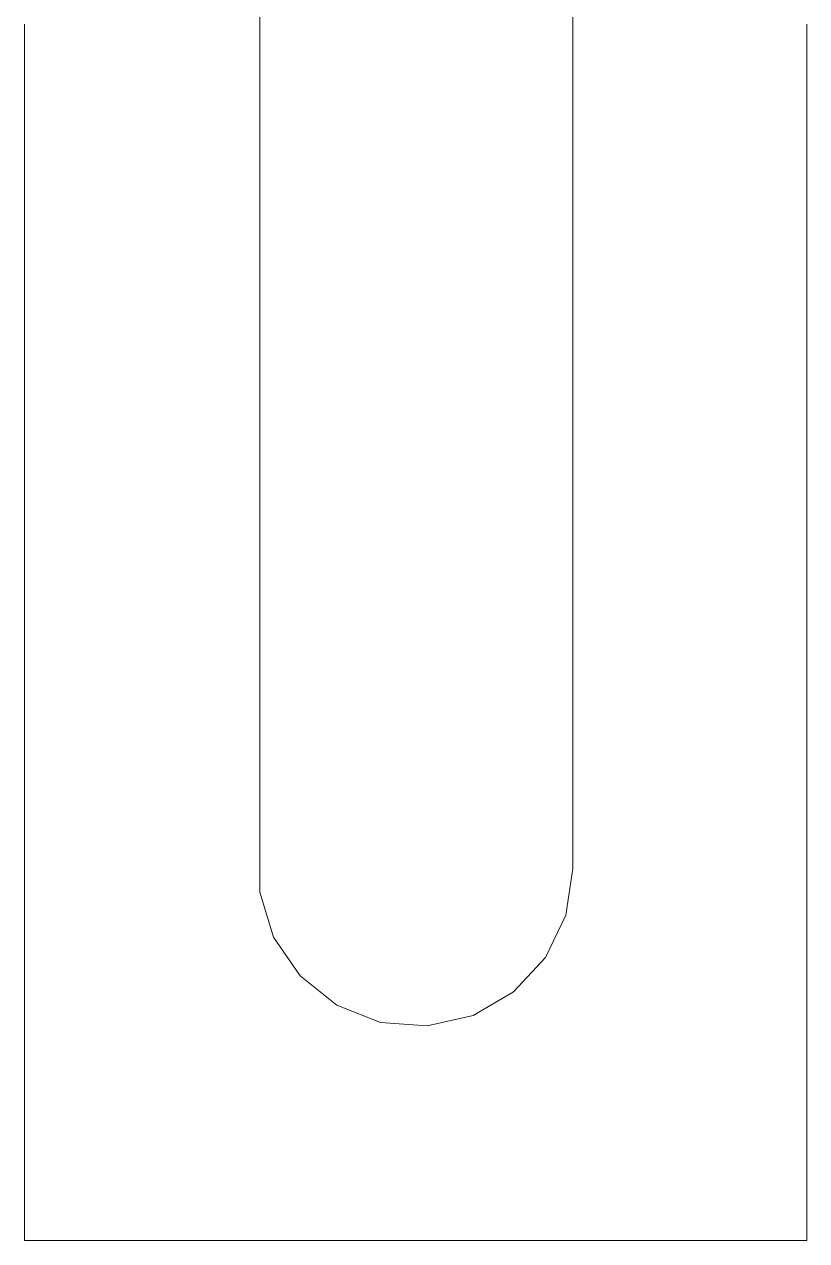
# Model space of a CAD drawing. Header units: millimetres. Extents: x -48147 to 1414029, y -496296 to 18123.
# Drawn here: x 1377958.6 to 1378040.6, y -490384.7 to -490257.2 of the extents above; entities that cross this region are included whole.
import ezdxf

# ---------------------------------------------------------------- set-up
doc = ezdxf.new("R2010")
doc.units = ezdxf.units.MM
doc.header["$MEASUREMENT"] = 0
doc.linetypes.add('Wipeout_Contour', pattern=[1000, 0, -1000])
doc.layers.add('New_A-35-M_FFE_Sanitary', color=7, linetype='Continuous')
doc.layers.add('New_A-35-M_FFE_Sanitary_Pen_No__64', color=7, linetype='Continuous', lineweight=20, true_color=0x606060)

# ---------------------------------------------------------------- blocks, each defined once
blk = doc.blocks.new('Section Elem_193_2', base_point=(1372879, -490836.73))
at = {"color": 254, "linetype": 'Wipeout_Contour', "lineweight": 0, "ltscale": 5850515.773077126}
blk.add_wipeout([(1378016.08, -490255.23), (1378015.34, -490255.23), (1378015.34, -490267.68), (1378016.08, -490267.05)], dxfattribs=at).dxf.layer = 'New_A-35-M_FFE_Sanitary'
at = {"color": 254, "linetype": 'Wipeout_Contour', "lineweight": 0, "ltscale": 5850510.780428817}
blk.add_wipeout([(1378015.34, -490255.23), (1378013.21, -490255.23), (1378013.21, -490268.26), (1378015.34, -490267.68)], dxfattribs=at).dxf.layer = 'New_A-35-M_FFE_Sanitary'
at = {"color": 254, "linetype": 'Wipeout_Contour', "lineweight": 0, "ltscale": 5850500.811238427}
blk.add_wipeout([(1378013.21, -490255.23), (1378009.86, -490255.23), (1378009.86, -490268.73), (1378013.21, -490268.26)], dxfattribs=at).dxf.layer = 'New_A-35-M_FFE_Sanitary'
at = {"color": 254, "linetype": 'Wipeout_Contour', "lineweight": 0, "ltscale": 5850531.89940827}
blk.add_wipeout([(1378016.08, -490267.05), (1378015.34, -490267.68), (1378015.34, -490279.92), (1378016.08, -490278.66)], dxfattribs=at).dxf.layer = 'New_A-35-M_FFE_Sanitary'
at = {"color": 254, "linetype": 'Wipeout_Contour', "lineweight": 0, "ltscale": 8775725.487623353}
blk.add_wipeout([(1378006.98, -490255.85), (1378005.61, -490256.17), (1378005.61, -490269.05), (1378009.86, -490268.73), (1378009.86, -490255.23), (1378008.09, -490255.23)], dxfattribs=at).dxf.layer = 'New_A-35-M_FFE_Sanitary'
at = {"color": 254, "linetype": 'Wipeout_Contour', "lineweight": 0, "ltscale": 5850527.714692112}
blk.add_wipeout([(1378015.34, -490267.68), (1378013.21, -490268.26), (1378013.21, -490281.07), (1378015.34, -490279.92)], dxfattribs=at).dxf.layer = 'New_A-35-M_FFE_Sanitary'
at = {"color": 254, "linetype": 'Wipeout_Contour', "lineweight": 0, "ltscale": 7313085.156472696}
blk.add_wipeout([(1378000.81, -490269.2), (1378005.61, -490269.05), (1378005.61, -490256.17), (1378001.47, -490257.14), (1378000.81, -490257.11)], dxfattribs=at).dxf.layer = 'New_A-35-M_FFE_Sanitary'
at = {"color": 254, "linetype": 'Wipeout_Contour', "lineweight": 0, "ltscale": 5850518.44403188}
blk.add_wipeout([(1378013.21, -490268.26), (1378009.86, -490268.73), (1378009.86, -490282), (1378013.21, -490281.07)], dxfattribs=at).dxf.layer = 'New_A-35-M_FFE_Sanitary'
at = {"color": 254, "linetype": 'Wipeout_Contour', "lineweight": 0, "ltscale": 5850547.610978071}
blk.add_wipeout([(1378016.08, -490278.66), (1378015.34, -490279.92), (1378015.34, -490291.73), (1378016.08, -490289.87)], dxfattribs=at).dxf.layer = 'New_A-35-M_FFE_Sanitary'
at = {"color": 254, "linetype": 'Wipeout_Contour', "lineweight": 0, "ltscale": 5850452.798794218}
blk.add_wipeout([(1377995.91, -490256.89), (1377995.91, -490269.15), (1378000.81, -490269.2), (1378000.81, -490257.11)], dxfattribs=at).dxf.layer = 'New_A-35-M_FFE_Sanitary'
at = {"color": 254, "linetype": 'Wipeout_Contour', "lineweight": 0, "ltscale": 5850504.911216576}
blk.add_wipeout([(1378009.86, -490268.73), (1378005.61, -490269.05), (1378005.61, -490282.64), (1378009.86, -490282)], dxfattribs=at).dxf.layer = 'New_A-35-M_FFE_Sanitary'
at = {"color": 254, "linetype": 'Wipeout_Contour', "lineweight": 0, "ltscale": 5850544.213445241}
blk.add_wipeout([(1378015.34, -490279.92), (1378013.21, -490281.07), (1378013.21, -490293.43), (1378015.34, -490291.73)], dxfattribs=at).dxf.layer = 'New_A-35-M_FFE_Sanitary'
at = {"color": 254, "linetype": 'Wipeout_Contour', "lineweight": 0, "ltscale": 7313042.416231968}
blk.add_wipeout([(1377991.33, -490255.38), (1377991.33, -490268.91), (1377995.91, -490269.15), (1377995.91, -490256.89), (1377995.81, -490256.88)], dxfattribs=at).dxf.layer = 'New_A-35-M_FFE_Sanitary'
at = {"color": 254, "linetype": 'Wipeout_Contour', "lineweight": 0, "ltscale": 5850488.318829994}
blk.add_wipeout([(1378005.61, -490269.05), (1378000.81, -490269.2), (1378000.81, -490282.92), (1378005.61, -490282.64)], dxfattribs=at).dxf.layer = 'New_A-35-M_FFE_Sanitary'
at = {"color": 254, "linetype": 'Wipeout_Contour', "lineweight": 0, "ltscale": 5850535.623376385}
blk.add_wipeout([(1378013.21, -490281.07), (1378009.86, -490282), (1378009.86, -490294.81), (1378013.21, -490293.43)], dxfattribs=at).dxf.layer = 'New_A-35-M_FFE_Sanitary'
at = {"color": 254, "linetype": 'Wipeout_Contour', "lineweight": 0, "ltscale": 5850562.638965649}
blk.add_wipeout([(1378016.08, -490289.87), (1378015.34, -490291.73), (1378015.34, -490302.92), (1378016.08, -490300.48)], dxfattribs=at).dxf.layer = 'New_A-35-M_FFE_Sanitary'
at = {"color": 254, "linetype": 'Wipeout_Contour', "lineweight": 0, "ltscale": 7313020.596185252}
blk.add_wipeout([(1377987.48, -490268.51), (1377991.33, -490268.91), (1377991.33, -490255.38), (1377990.88, -490255.23), (1377987.48, -490255.23)], dxfattribs=at).dxf.layer = 'New_A-35-M_FFE_Sanitary'
at = {"color": 254, "linetype": 'Wipeout_Contour', "lineweight": 0, "ltscale": 5850470.139050474}
blk.add_wipeout([(1378000.81, -490269.2), (1377995.91, -490269.15), (1377995.91, -490282.83), (1378000.81, -490282.92)], dxfattribs=at).dxf.layer = 'New_A-35-M_FFE_Sanitary'
at = {"color": 254, "linetype": 'Wipeout_Contour', "lineweight": 0, "ltscale": 5850522.604125178}
blk.add_wipeout([(1378009.86, -490282), (1378005.61, -490282.64), (1378005.61, -490295.76), (1378009.86, -490294.81)], dxfattribs=at).dxf.layer = 'New_A-35-M_FFE_Sanitary'
at = {"color": 254, "linetype": 'Wipeout_Contour', "lineweight": 0, "ltscale": 5850559.994384445}
blk.add_wipeout([(1378015.34, -490291.73), (1378013.21, -490293.43), (1378013.21, -490305.14), (1378015.34, -490302.92)], dxfattribs=at).dxf.layer = 'New_A-35-M_FFE_Sanitary'
at = {"color": 254, "linetype": 'Wipeout_Contour', "lineweight": 0, "ltscale": 5850404.765800753}
blk.add_wipeout([(1377987.48, -490255.23), (1377984.71, -490255.23), (1377984.71, -490267.98), (1377987.48, -490268.51)], dxfattribs=at).dxf.layer = 'New_A-35-M_FFE_Sanitary'
at = {"color": 254, "linetype": 'Wipeout_Contour', "lineweight": 0, "ltscale": 5850451.982730748}
blk.add_wipeout([(1377995.91, -490269.15), (1377991.33, -490268.91), (1377991.33, -490282.36), (1377995.91, -490282.83)], dxfattribs=at).dxf.layer = 'New_A-35-M_FFE_Sanitary'
at = {"color": 254, "linetype": 'Wipeout_Contour', "lineweight": 0, "ltscale": 5850506.312676107}
blk.add_wipeout([(1378005.61, -490282.64), (1378000.81, -490282.92), (1378000.81, -490296.18), (1378005.61, -490295.76)], dxfattribs=at).dxf.layer = 'New_A-35-M_FFE_Sanitary'
at = {"color": 254, "linetype": 'Wipeout_Contour', "lineweight": 0, "ltscale": 5850552.055307675}
blk.add_wipeout([(1378013.21, -490293.43), (1378009.86, -490294.81), (1378009.86, -490306.95), (1378013.21, -490305.14)], dxfattribs=at).dxf.layer = 'New_A-35-M_FFE_Sanitary'
at = {"color": 254, "linetype": 'Wipeout_Contour', "lineweight": 0, "ltscale": 5850576.726230253}
blk.add_wipeout([(1378016.08, -490300.48), (1378015.34, -490302.92), (1378015.34, -490313.29), (1378016.08, -490310.33)], dxfattribs=at).dxf.layer = 'New_A-35-M_FFE_Sanitary'
at = {"color": 254, "linetype": 'Wipeout_Contour', "lineweight": 0, "ltscale": 5850396.4264086}
blk.add_wipeout([(1377984.71, -490255.23), (1377983.26, -490255.23), (1377983.26, -490267.37), (1377984.71, -490267.98)], dxfattribs=at).dxf.layer = 'New_A-35-M_FFE_Sanitary'
at = {"color": 254, "linetype": 'Wipeout_Contour', "lineweight": 0, "ltscale": 5850435.469848311}
blk.add_wipeout([(1377991.33, -490268.91), (1377987.48, -490268.51), (1377987.48, -490281.57), (1377991.33, -490282.36)], dxfattribs=at).dxf.layer = 'New_A-35-M_FFE_Sanitary'
at = {"color": 254, "linetype": 'Wipeout_Contour', "lineweight": 0, "ltscale": 5850488.194496036}
blk.add_wipeout([(1378000.81, -490282.92), (1377995.91, -490282.83), (1377995.91, -490296.03), (1378000.81, -490296.18)], dxfattribs=at).dxf.layer = 'New_A-35-M_FFE_Sanitary'
at = {"color": 254, "linetype": 'Wipeout_Contour', "lineweight": 0, "ltscale": 5850539.527279343}
blk.add_wipeout([(1378009.86, -490294.81), (1378005.61, -490295.76), (1378005.61, -490308.18), (1378009.86, -490306.95)], dxfattribs=at).dxf.layer = 'New_A-35-M_FFE_Sanitary'
at = {"color": 254, "linetype": 'Wipeout_Contour', "lineweight": 0, "ltscale": 5850574.787471958}
blk.add_wipeout([(1378015.34, -490302.92), (1378013.21, -490305.14), (1378013.21, -490316), (1378015.34, -490313.29)], dxfattribs=at).dxf.layer = 'New_A-35-M_FFE_Sanitary'
at = {"color": 254, "linetype": 'Wipeout_Contour', "lineweight": 0, "ltscale": 5850422.06747841}
blk.add_wipeout([(1377987.48, -490268.51), (1377984.71, -490267.98), (1377984.71, -490280.51), (1377987.48, -490281.57)], dxfattribs=at).dxf.layer = 'New_A-35-M_FFE_Sanitary'
at = {"color": 254, "linetype": 'Wipeout_Contour', "lineweight": 0, "ltscale": 5850469.854972075}
blk.add_wipeout([(1377995.91, -490282.83), (1377991.33, -490282.36), (1377991.33, -490295.35), (1377995.91, -490296.03)], dxfattribs=at).dxf.layer = 'New_A-35-M_FFE_Sanitary'
at = {"color": 254, "linetype": 'Wipeout_Contour', "lineweight": 0, "ltscale": 5850523.523670482}
blk.add_wipeout([(1378005.61, -490295.76), (1378000.81, -490296.18), (1378000.81, -490308.73), (1378005.61, -490308.18)], dxfattribs=at).dxf.layer = 'New_A-35-M_FFE_Sanitary'
at = {"color": 254, "linetype": 'Wipeout_Contour', "lineweight": 0, "ltscale": 5850567.458633836}
blk.add_wipeout([(1378013.21, -490305.14), (1378009.86, -490306.95), (1378009.86, -490318.2), (1378013.21, -490316)], dxfattribs=at).dxf.layer = 'New_A-35-M_FFE_Sanitary'
at = {"color": 254, "linetype": 'Wipeout_Contour', "lineweight": 0, "ltscale": 5850589.6317188}
blk.add_wipeout([(1378016.08, -490310.33), (1378015.34, -490313.29), (1378015.34, -490322.67), (1378016.08, -490319.23)], dxfattribs=at).dxf.layer = 'New_A-35-M_FFE_Sanitary'
at = {"color": 254, "linetype": 'Wipeout_Contour', "lineweight": 0, "ltscale": 5850412.966385277}
blk.add_wipeout([(1377984.71, -490267.98), (1377983.26, -490267.37), (1377983.26, -490279.29), (1377984.71, -490280.51)], dxfattribs=at).dxf.layer = 'New_A-35-M_FFE_Sanitary'
at = {"color": 254, "linetype": 'Wipeout_Contour', "lineweight": 0, "ltscale": 5850452.930334089}
blk.add_wipeout([(1377991.33, -490282.36), (1377987.48, -490281.57), (1377987.48, -490294.17), (1377991.33, -490295.35)], dxfattribs=at).dxf.layer = 'New_A-35-M_FFE_Sanitary'
at = {"color": 254, "linetype": 'Wipeout_Contour', "lineweight": 0, "ltscale": 5850505.464407664}
blk.add_wipeout([(1378000.81, -490296.18), (1377995.91, -490296.03), (1377995.91, -490308.54), (1378000.81, -490308.73)], dxfattribs=at).dxf.layer = 'New_A-35-M_FFE_Sanitary'
at = {"color": 254, "linetype": 'Wipeout_Contour', "lineweight": 0, "ltscale": 5850555.391067868}
blk.add_wipeout([(1378009.86, -490306.95), (1378005.61, -490308.18), (1378005.61, -490319.7), (1378009.86, -490318.2)], dxfattribs=at).dxf.layer = 'New_A-35-M_FFE_Sanitary'
at = {"color": 254, "linetype": 'Wipeout_Contour', "lineweight": 0, "ltscale": 5850588.339563671}
blk.add_wipeout([(1378015.34, -490313.29), (1378013.21, -490316), (1378013.21, -490325.81), (1378015.34, -490322.67)], dxfattribs=at).dxf.layer = 'New_A-35-M_FFE_Sanitary'
at = {"color": 254, "linetype": 'Wipeout_Contour', "lineweight": 0, "ltscale": 5850438.924210751}
blk.add_wipeout([(1377987.48, -490281.57), (1377984.71, -490280.51), (1377984.71, -490292.61), (1377987.48, -490294.17)], dxfattribs=at).dxf.layer = 'New_A-35-M_FFE_Sanitary'
at = {"color": 254, "linetype": 'Wipeout_Contour', "lineweight": 0, "ltscale": 5850486.949654981}
blk.add_wipeout([(1377995.91, -490296.03), (1377991.33, -490295.35), (1377991.33, -490307.64), (1377995.91, -490308.54)], dxfattribs=at).dxf.layer = 'New_A-35-M_FFE_Sanitary'
at = {"color": 254, "linetype": 'Wipeout_Contour', "lineweight": 0, "ltscale": 5850539.657266477}
blk.add_wipeout([(1378005.61, -490308.18), (1378000.81, -490308.73), (1378000.81, -490320.36), (1378005.61, -490319.7)], dxfattribs=at).dxf.layer = 'New_A-35-M_FFE_Sanitary'
at = {"color": 254, "linetype": 'Wipeout_Contour', "lineweight": 0, "ltscale": 5850581.569753083}
blk.add_wipeout([(1378013.21, -490316), (1378009.86, -490318.2), (1378009.86, -490328.37), (1378013.21, -490325.81)], dxfattribs=at).dxf.layer = 'New_A-35-M_FFE_Sanitary'
at = {"color": 254, "linetype": 'Wipeout_Contour', "lineweight": 0, "ltscale": 5850601.134599688}
blk.add_wipeout([(1378016.08, -490319.23), (1378015.34, -490322.67), (1378015.34, -490330.9), (1378016.08, -490327.03)], dxfattribs=at).dxf.layer = 'New_A-35-M_FFE_Sanitary'
at = {"color": 254, "linetype": 'Wipeout_Contour', "lineweight": 0, "ltscale": 5850429.080977095}
blk.add_wipeout([(1377984.71, -490280.51), (1377983.26, -490279.29), (1377983.26, -490290.81), (1377984.71, -490292.61)], dxfattribs=at).dxf.layer = 'New_A-35-M_FFE_Sanitary'
at = {"color": 254, "linetype": 'Wipeout_Contour', "lineweight": 0, "ltscale": 5850469.631177382}
blk.add_wipeout([(1377991.33, -490295.35), (1377987.48, -490294.17), (1377987.48, -490306.11), (1377991.33, -490307.64)], dxfattribs=at).dxf.layer = 'New_A-35-M_FFE_Sanitary'
at = {"color": 254, "linetype": 'Wipeout_Contour', "lineweight": 0, "ltscale": 5850521.653228026}
blk.add_wipeout([(1378000.81, -490308.73), (1377995.91, -490308.54), (1377995.91, -490320.14), (1378000.81, -490320.36)], dxfattribs=at).dxf.layer = 'New_A-35-M_FFE_Sanitary'
at = {"color": 254, "linetype": 'Wipeout_Contour', "lineweight": 0, "ltscale": 5850569.923994284}
blk.add_wipeout([(1378009.86, -490318.2), (1378005.61, -490319.7), (1378005.61, -490330.11), (1378009.86, -490328.37)], dxfattribs=at).dxf.layer = 'New_A-35-M_FFE_Sanitary'
at = {"color": 254, "linetype": 'Wipeout_Contour', "lineweight": 0, "ltscale": 5850600.418749614}
blk.add_wipeout([(1378015.34, -490322.67), (1378013.21, -490325.81), (1378013.21, -490334.42), (1378015.34, -490330.9)], dxfattribs=at).dxf.layer = 'New_A-35-M_FFE_Sanitary'
at = {"color": 254, "linetype": 'Wipeout_Contour', "lineweight": 0, "ltscale": 5850455.047561137}
blk.add_wipeout([(1377987.48, -490294.17), (1377984.71, -490292.61), (1377984.71, -490304.07), (1377987.48, -490306.11)], dxfattribs=at).dxf.layer = 'New_A-35-M_FFE_Sanitary'
at = {"color": 254, "linetype": 'Wipeout_Contour', "lineweight": 0, "ltscale": 5850502.974227469}
blk.add_wipeout([(1377995.91, -490308.54), (1377991.33, -490307.64), (1377991.33, -490319.04), (1377995.91, -490320.14)], dxfattribs=at).dxf.layer = 'New_A-35-M_FFE_Sanitary'
at = {"color": 254, "linetype": 'Wipeout_Contour', "lineweight": 0, "ltscale": 5850554.437338457}
blk.add_wipeout([(1378005.61, -490319.7), (1378000.81, -490320.36), (1378000.81, -490330.89), (1378005.61, -490330.11)], dxfattribs=at).dxf.layer = 'New_A-35-M_FFE_Sanitary'
at = {"color": 254, "linetype": 'Wipeout_Contour', "lineweight": 0, "ltscale": 5850594.147172616}
blk.add_wipeout([(1378013.21, -490325.81), (1378009.86, -490328.37), (1378009.86, -490337.29), (1378013.21, -490334.42)], dxfattribs=at).dxf.layer = 'New_A-35-M_FFE_Sanitary'
at = {"color": 254, "linetype": 'Wipeout_Contour', "lineweight": 0, "ltscale": 5850611.03805367}
blk.add_wipeout([(1378016.08, -490327.03), (1378015.34, -490330.9), (1378015.34, -490337.83), (1378016.08, -490333.61)], dxfattribs=at).dxf.layer = 'New_A-35-M_FFE_Sanitary'
at = {"color": 254, "linetype": 'Wipeout_Contour', "lineweight": 0, "ltscale": 5850444.494460806}
blk.add_wipeout([(1377984.71, -490292.61), (1377983.26, -490290.81), (1377983.26, -490301.71), (1377984.71, -490304.07)], dxfattribs=at).dxf.layer = 'New_A-35-M_FFE_Sanitary'
at = {"color": 254, "linetype": 'Wipeout_Contour', "lineweight": 0, "ltscale": 5850485.28657764}
blk.add_wipeout([(1377991.33, -490307.64), (1377987.48, -490306.11), (1377987.48, -490317.17), (1377991.33, -490319.04)], dxfattribs=at).dxf.layer = 'New_A-35-M_FFE_Sanitary'
at = {"color": 254, "linetype": 'Wipeout_Contour', "lineweight": 0, "ltscale": 5850536.483883151}
blk.add_wipeout([(1378000.81, -490320.36), (1377995.91, -490320.14), (1377995.91, -490330.62), (1378000.81, -490330.89)], dxfattribs=at).dxf.layer = 'New_A-35-M_FFE_Sanitary'
at = {"color": 254, "linetype": 'Wipeout_Contour', "lineweight": 0, "ltscale": 5850582.877329806}
blk.add_wipeout([(1378009.86, -490328.37), (1378005.61, -490330.11), (1378005.61, -490339.24), (1378009.86, -490337.29)], dxfattribs=at).dxf.layer = 'New_A-35-M_FFE_Sanitary'
at = {"color": 254, "linetype": 'Wipeout_Contour', "lineweight": 0, "ltscale": 5850610.818334363}
blk.add_wipeout([(1378015.34, -490330.9), (1378013.21, -490334.42), (1378013.21, -490341.67), (1378015.34, -490337.83)], dxfattribs=at).dxf.layer = 'New_A-35-M_FFE_Sanitary'
at = {"color": 254, "linetype": 'Wipeout_Contour', "lineweight": 0, "ltscale": 5850470.161625323}
blk.add_wipeout([(1377987.48, -490306.11), (1377984.71, -490304.07), (1377984.71, -490314.69), (1377987.48, -490317.17)], dxfattribs=at).dxf.layer = 'New_A-35-M_FFE_Sanitary'
at = {"color": 254, "linetype": 'Wipeout_Contour', "lineweight": 0, "ltscale": 5850517.654434984}
blk.add_wipeout([(1377995.91, -490320.14), (1377991.33, -490319.04), (1377991.33, -490329.35), (1377995.91, -490330.62)], dxfattribs=at).dxf.layer = 'New_A-35-M_FFE_Sanitary'
at = {"color": 254, "linetype": 'Wipeout_Contour', "lineweight": 0, "ltscale": 5850567.610912488}
blk.add_wipeout([(1378005.61, -490330.11), (1378000.81, -490330.89), (1378000.81, -490340.11), (1378005.61, -490339.24)], dxfattribs=at).dxf.layer = 'New_A-35-M_FFE_Sanitary'
at = {"color": 254, "linetype": 'Wipeout_Contour', "lineweight": 0, "ltscale": 5850619.172660054}
blk.add_wipeout([(1378016.08, -490333.61), (1378015.34, -490337.83), (1378015.34, -490343.35), (1378016.08, -490338.84)], dxfattribs=at).dxf.layer = 'New_A-35-M_FFE_Sanitary'
at = {"color": 254, "linetype": 'Wipeout_Contour', "lineweight": 0, "ltscale": 5850604.975652478}
blk.add_wipeout([(1378013.21, -490334.42), (1378009.86, -490337.29), (1378009.86, -490344.8), (1378013.21, -490341.67)], dxfattribs=at).dxf.layer = 'New_A-35-M_FFE_Sanitary'
at = {"color": 254, "linetype": 'Wipeout_Contour', "lineweight": 0, "ltscale": 5850458.943093223}
blk.add_wipeout([(1377984.71, -490304.07), (1377983.26, -490301.71), (1377983.26, -490311.83), (1377984.71, -490314.69)], dxfattribs=at).dxf.layer = 'New_A-35-M_FFE_Sanitary'
at = {"color": 254, "linetype": 'Wipeout_Contour', "lineweight": 0, "ltscale": 5850499.628611802}
blk.add_wipeout([(1377991.33, -490319.04), (1377987.48, -490317.17), (1377987.48, -490327.18), (1377991.33, -490329.35)], dxfattribs=at).dxf.layer = 'New_A-35-M_FFE_Sanitary'
at = {"color": 254, "linetype": 'Wipeout_Contour', "lineweight": 0, "ltscale": 5850549.702528752}
blk.add_wipeout([(1378000.81, -490330.89), (1377995.91, -490330.62), (1377995.91, -490339.82), (1378000.81, -490340.11)], dxfattribs=at).dxf.layer = 'New_A-35-M_FFE_Sanitary'
at = {"color": 254, "linetype": 'Wipeout_Contour', "lineweight": 0, "ltscale": 5850594.029379475}
blk.add_wipeout([(1378009.86, -490337.29), (1378005.61, -490339.24), (1378005.61, -490346.94), (1378009.86, -490344.8)], dxfattribs=at).dxf.layer = 'New_A-35-M_FFE_Sanitary'
at = {"color": 254, "linetype": 'Wipeout_Contour', "lineweight": 0, "ltscale": 5850619.360392523}
blk.add_wipeout([(1378015.34, -490337.83), (1378013.21, -490341.67), (1378013.21, -490347.45), (1378015.34, -490343.35)], dxfattribs=at).dxf.layer = 'New_A-35-M_FFE_Sanitary'
at = {"color": 254, "linetype": 'Wipeout_Contour', "lineweight": 0, "ltscale": 5850484.007759159}
blk.add_wipeout([(1377987.48, -490317.17), (1377984.71, -490314.69), (1377984.71, -490324.3), (1377987.48, -490327.18)], dxfattribs=at).dxf.layer = 'New_A-35-M_FFE_Sanitary'
at = {"color": 254, "linetype": 'Wipeout_Contour', "lineweight": 0, "ltscale": 5850530.739019853}
blk.add_wipeout([(1377995.91, -490330.62), (1377991.33, -490329.35), (1377991.33, -490338.39), (1377995.91, -490339.82)], dxfattribs=at).dxf.layer = 'New_A-35-M_FFE_Sanitary'
at = {"color": 254, "linetype": 'Wipeout_Contour', "lineweight": 0, "ltscale": 5850578.952502361}
blk.add_wipeout([(1378005.61, -490339.24), (1378000.81, -490340.11), (1378000.81, -490347.89), (1378005.61, -490346.94)], dxfattribs=at).dxf.layer = 'New_A-35-M_FFE_Sanitary'
at = {"color": 254, "linetype": 'Wipeout_Contour', "lineweight": 0, "ltscale": 5850625.399328103}
blk.add_wipeout([(1378016.08, -490338.84), (1378015.34, -490343.35), (1378015.34, -490347.36), (1378016.08, -490342.65)], dxfattribs=at).dxf.layer = 'New_A-35-M_FFE_Sanitary'
at = {"color": 254, "linetype": 'Wipeout_Contour', "lineweight": 0, "ltscale": 5850613.869906741}
blk.add_wipeout([(1378013.21, -490341.67), (1378009.86, -490344.8), (1378009.86, -490350.79), (1378013.21, -490347.45)], dxfattribs=at).dxf.layer = 'New_A-35-M_FFE_Sanitary'
at = {"color": 254, "linetype": 'Wipeout_Contour', "lineweight": 0, "ltscale": 5850472.179631479}
blk.add_wipeout([(1377984.71, -490314.69), (1377983.26, -490311.83), (1377983.26, -490320.97), (1377984.71, -490324.3)], dxfattribs=at).dxf.layer = 'New_A-35-M_FFE_Sanitary'
at = {"color": 254, "linetype": 'Wipeout_Contour', "lineweight": 0, "ltscale": 5850512.411826666}
blk.add_wipeout([(1377991.33, -490329.35), (1377987.48, -490327.18), (1377987.48, -490335.95), (1377991.33, -490338.39)], dxfattribs=at).dxf.layer = 'New_A-35-M_FFE_Sanitary'
at = {"color": 254, "linetype": 'Wipeout_Contour', "lineweight": 0, "ltscale": 5850561.082899845}
blk.add_wipeout([(1378000.81, -490340.11), (1377995.91, -490339.82), (1377995.91, -490347.57), (1378000.81, -490347.89)], dxfattribs=at).dxf.layer = 'New_A-35-M_FFE_Sanitary'
at = {"color": 254, "linetype": 'Wipeout_Contour', "lineweight": 0, "ltscale": 5850625.898847008}
blk.add_wipeout([(1378015.34, -490343.35), (1378013.21, -490347.45), (1378013.21, -490351.65), (1378015.34, -490347.36)], dxfattribs=at).dxf.layer = 'New_A-35-M_FFE_Sanitary'
at = {"color": 254, "linetype": 'Wipeout_Contour', "lineweight": 0, "ltscale": 5850603.189291278}
blk.add_wipeout([(1378009.86, -490344.8), (1378005.61, -490346.94), (1378005.61, -490353.06), (1378009.86, -490350.79)], dxfattribs=at).dxf.layer = 'New_A-35-M_FFE_Sanitary'
at = {"color": 254, "linetype": 'Wipeout_Contour', "lineweight": 0, "ltscale": 5850496.349012932}
blk.add_wipeout([(1377987.48, -490327.18), (1377984.71, -490324.3), (1377984.71, -490332.72), (1377987.48, -490335.95)], dxfattribs=at).dxf.layer = 'New_A-35-M_FFE_Sanitary'
at = {"color": 254, "linetype": 'Wipeout_Contour', "lineweight": 0, "ltscale": 5850542.004029455}
blk.add_wipeout([(1377995.91, -490339.82), (1377991.33, -490338.39), (1377991.33, -490346.01), (1377995.91, -490347.57)], dxfattribs=at).dxf.layer = 'New_A-35-M_FFE_Sanitary'
at = {"color": 254, "linetype": 'Wipeout_Contour', "lineweight": 0, "ltscale": 5850629.611745641}
blk.add_wipeout([(1378016.08, -490342.65), (1378015.34, -490347.36), (1378015.34, -490349.79), (1378016.08, -490344.96)], dxfattribs=at).dxf.layer = 'New_A-35-M_FFE_Sanitary'
at = {"color": 254, "linetype": 'Wipeout_Contour', "lineweight": 0, "ltscale": 5850588.267977747}
blk.add_wipeout([(1378005.61, -490346.94), (1378000.81, -490347.89), (1378000.81, -490354.08), (1378005.61, -490353.06)], dxfattribs=at).dxf.layer = 'New_A-35-M_FFE_Sanitary'
at = {"color": 254, "linetype": 'Wipeout_Contour', "lineweight": 0, "ltscale": 5850620.677808164}
blk.add_wipeout([(1378013.21, -490347.45), (1378009.86, -490350.79), (1378009.86, -490355.14), (1378013.21, -490351.65)], dxfattribs=at).dxf.layer = 'New_A-35-M_FFE_Sanitary'
at = {"color": 254, "linetype": 'Wipeout_Contour', "lineweight": 0, "ltscale": 5850483.977572683}
blk.add_wipeout([(1377984.71, -490324.3), (1377983.26, -490320.97), (1377983.26, -490328.99), (1377984.71, -490332.72)], dxfattribs=at).dxf.layer = 'New_A-35-M_FFE_Sanitary'
at = {"color": 254, "linetype": 'Wipeout_Contour', "lineweight": 0, "ltscale": 5850523.417449903}
blk.add_wipeout([(1377991.33, -490338.39), (1377987.48, -490335.95), (1377987.48, -490343.35), (1377991.33, -490346.01)], dxfattribs=at).dxf.layer = 'New_A-35-M_FFE_Sanitary'
at = {"color": 254, "linetype": 'Wipeout_Contour', "lineweight": 0, "ltscale": 5850570.430189075}
blk.add_wipeout([(1378000.81, -490347.89), (1377995.91, -490347.57), (1377995.91, -490353.74), (1378000.81, -490354.08)], dxfattribs=at).dxf.layer = 'New_A-35-M_FFE_Sanitary'
at = {"color": 254, "linetype": 'Wipeout_Contour', "lineweight": 0, "ltscale": 5850630.322043316}
blk.add_wipeout([(1378015.34, -490347.36), (1378013.21, -490351.65), (1378013.21, -490354.19), (1378015.34, -490349.79)], dxfattribs=at).dxf.layer = 'New_A-35-M_FFE_Sanitary'
at = {"color": 254, "linetype": 'Wipeout_Contour', "lineweight": 0, "ltscale": 5850610.200352244}
blk.add_wipeout([(1378009.86, -490350.79), (1378005.61, -490353.06), (1378005.61, -490357.52), (1378009.86, -490355.14)], dxfattribs=at).dxf.layer = 'New_A-35-M_FFE_Sanitary'
at = {"color": 254, "linetype": 'Wipeout_Contour', "lineweight": 0, "ltscale": 5850506.974197838}
blk.add_wipeout([(1377987.48, -490335.95), (1377984.71, -490332.72), (1377984.71, -490339.82), (1377987.48, -490343.35)], dxfattribs=at).dxf.layer = 'New_A-35-M_FFE_Sanitary'
at = {"color": 254, "linetype": 'Wipeout_Contour', "lineweight": 0, "ltscale": 5850631.738377419}
blk.add_wipeout([(1378016.08, -490344.96), (1378015.34, -490349.79), (1378015.34, -490350.61), (1378016.08, -490345.73)], dxfattribs=at).dxf.layer = 'New_A-35-M_FFE_Sanitary'
at = {"color": 254, "linetype": 'Wipeout_Contour', "lineweight": 0, "ltscale": 5850551.256661439}
blk.add_wipeout([(1377995.91, -490347.57), (1377991.33, -490346.01), (1377991.33, -490352.07), (1377995.91, -490353.74)], dxfattribs=at).dxf.layer = 'New_A-35-M_FFE_Sanitary'
at = {"color": 254, "linetype": 'Wipeout_Contour', "lineweight": 0, "ltscale": 5850625.283073029}
blk.add_wipeout([(1378013.21, -490351.65), (1378009.86, -490355.14), (1378009.86, -490357.78), (1378013.21, -490354.19)], dxfattribs=at).dxf.layer = 'New_A-35-M_FFE_Sanitary'
at = {"color": 254, "linetype": 'Wipeout_Contour', "lineweight": 0, "ltscale": 5850595.397902935}
blk.add_wipeout([(1378005.61, -490353.06), (1378000.81, -490354.08), (1378000.81, -490358.58), (1378005.61, -490357.52)], dxfattribs=at).dxf.layer = 'New_A-35-M_FFE_Sanitary'
at = {"color": 254, "linetype": 'Wipeout_Contour', "lineweight": 0, "ltscale": 5850494.135041881}
blk.add_wipeout([(1377984.71, -490332.72), (1377983.26, -490328.99), (1377983.26, -490335.74), (1377984.71, -490339.82)], dxfattribs=at).dxf.layer = 'New_A-35-M_FFE_Sanitary'
at = {"color": 254, "linetype": 'Wipeout_Contour', "lineweight": 0, "ltscale": 5850532.457150777}
blk.add_wipeout([(1377991.33, -490346.01), (1377987.48, -490343.35), (1377987.48, -490349.23), (1377991.33, -490352.07)], dxfattribs=at).dxf.layer = 'New_A-35-M_FFE_Sanitary'
at = {"color": 254, "linetype": 'Wipeout_Contour', "lineweight": 0, "ltscale": 5850632.554869751}
blk.add_wipeout([(1378015.34, -490349.79), (1378013.21, -490354.19), (1378013.21, -490355.05), (1378015.34, -490350.61)], dxfattribs=at).dxf.layer = 'New_A-35-M_FFE_Sanitary'
at = {"color": 254, "linetype": 'Wipeout_Contour', "lineweight": 0, "ltscale": 5850577.584387995}
blk.add_wipeout([(1378000.81, -490354.08), (1377995.91, -490353.74), (1377995.91, -490358.22), (1378000.81, -490358.58)], dxfattribs=at).dxf.layer = 'New_A-35-M_FFE_Sanitary'
at = {"color": 254, "linetype": 'Wipeout_Contour', "lineweight": 0, "ltscale": 5850614.942751001}
blk.add_wipeout([(1378009.86, -490355.14), (1378005.61, -490357.52), (1378005.61, -490360.22), (1378009.86, -490357.78)], dxfattribs=at).dxf.layer = 'New_A-35-M_FFE_Sanitary'
at = {"color": 254, "linetype": 'Wipeout_Contour', "lineweight": 0, "ltscale": 5850515.701518265}
blk.add_wipeout([(1377987.48, -490343.35), (1377984.71, -490339.82), (1377984.71, -490345.47), (1377987.48, -490349.23)], dxfattribs=at).dxf.layer = 'New_A-35-M_FFE_Sanitary'
at = {"color": 254, "linetype": 'Wipeout_Contour', "lineweight": 0, "ltscale": 5850558.338587942}
blk.add_wipeout([(1377995.91, -490353.74), (1377991.33, -490352.07), (1377991.33, -490356.48), (1377995.91, -490358.22)], dxfattribs=at).dxf.layer = 'New_A-35-M_FFE_Sanitary'
at = {"color": 254, "linetype": 'Wipeout_Contour', "lineweight": 0, "ltscale": 5850627.607512222}
blk.add_wipeout([(1378013.21, -490354.19), (1378009.86, -490357.78), (1378009.86, -490358.66), (1378013.21, -490355.05)], dxfattribs=at).dxf.layer = 'New_A-35-M_FFE_Sanitary'
at = {"color": 254, "linetype": 'Wipeout_Contour', "lineweight": 0, "ltscale": 5850600.22031271}
blk.add_wipeout([(1378005.61, -490357.52), (1378000.81, -490358.58), (1378000.81, -490361.31), (1378005.61, -490360.22)], dxfattribs=at).dxf.layer = 'New_A-35-M_FFE_Sanitary'
at = {"color": 254, "linetype": 'Wipeout_Contour', "lineweight": 0, "ltscale": 5850502.478264938}
blk.add_wipeout([(1377984.71, -490339.82), (1377983.26, -490335.74), (1377983.26, -490341.12), (1377984.71, -490345.47)], dxfattribs=at).dxf.layer = 'New_A-35-M_FFE_Sanitary'
at = {"color": 254, "linetype": 'Wipeout_Contour', "lineweight": 0, "ltscale": 5850539.376295866}
blk.add_wipeout([(1377991.33, -490352.07), (1377987.48, -490349.23), (1377987.48, -490353.51), (1377991.33, -490356.48)], dxfattribs=at).dxf.layer = 'New_A-35-M_FFE_Sanitary'
at = {"color": 254, "linetype": 'Wipeout_Contour', "lineweight": 0, "ltscale": 5850582.423039465}
blk.add_wipeout([(1378000.81, -490358.58), (1377995.91, -490358.22), (1377995.91, -490360.94), (1378000.81, -490361.31)], dxfattribs=at).dxf.layer = 'New_A-35-M_FFE_Sanitary'
at = {"color": 254, "linetype": 'Wipeout_Contour', "lineweight": 0, "ltscale": 5850617.335950532}
blk.add_wipeout([(1378009.86, -490357.78), (1378005.61, -490360.22), (1378005.61, -490361.12), (1378009.86, -490358.66)], dxfattribs=at).dxf.layer = 'New_A-35-M_FFE_Sanitary'
at = {"color": 254, "linetype": 'Wipeout_Contour', "lineweight": 0, "ltscale": 5850522.381716766}
blk.add_wipeout([(1377987.48, -490349.23), (1377984.71, -490345.47), (1377984.71, -490349.58), (1377987.48, -490353.51)], dxfattribs=at).dxf.layer = 'New_A-35-M_FFE_Sanitary'
at = {"color": 254, "linetype": 'Wipeout_Contour', "lineweight": 0, "ltscale": 5850563.128735439}
blk.add_wipeout([(1377995.91, -490358.22), (1377991.33, -490356.48), (1377991.33, -490359.16), (1377995.91, -490360.94)], dxfattribs=at).dxf.layer = 'New_A-35-M_FFE_Sanitary'
at = {"color": 254, "linetype": 'Wipeout_Contour', "lineweight": 0, "ltscale": 5850602.653076405}
blk.add_wipeout([(1378005.61, -490360.22), (1378000.81, -490361.31), (1378000.81, -490362.22), (1378005.61, -490361.12)], dxfattribs=at).dxf.layer = 'New_A-35-M_FFE_Sanitary'
at = {"color": 254, "linetype": 'Wipeout_Contour', "lineweight": 0, "ltscale": 5850508.864575124}
blk.add_wipeout([(1377984.71, -490345.47), (1377983.26, -490341.12), (1377983.26, -490345.03), (1377984.71, -490349.58)], dxfattribs=at).dxf.layer = 'New_A-35-M_FFE_Sanitary'
at = {"color": 254, "linetype": 'Wipeout_Contour', "lineweight": 0, "ltscale": 5850544.056678434}
blk.add_wipeout([(1377991.33, -490356.48), (1377987.48, -490353.51), (1377987.48, -490356.11), (1377991.33, -490359.16)], dxfattribs=at).dxf.layer = 'New_A-35-M_FFE_Sanitary'
at = {"color": 254, "linetype": 'Wipeout_Contour', "lineweight": 0, "ltscale": 5850584.863424785}
blk.add_wipeout([(1378000.81, -490361.31), (1377995.91, -490360.94), (1377995.91, -490361.85), (1378000.81, -490362.22)], dxfattribs=at).dxf.layer = 'New_A-35-M_FFE_Sanitary'
at = {"color": 254, "linetype": 'Wipeout_Contour', "lineweight": 0, "ltscale": 5850526.900706471}
blk.add_wipeout([(1377987.48, -490353.51), (1377984.71, -490349.58), (1377984.71, -490352.07), (1377987.48, -490356.11)], dxfattribs=at).dxf.layer = 'New_A-35-M_FFE_Sanitary'
at = {"color": 254, "linetype": 'Wipeout_Contour', "lineweight": 0, "ltscale": 5850565.545688067}
blk.add_wipeout([(1377995.91, -490360.94), (1377991.33, -490359.16), (1377991.33, -490360.05), (1377995.91, -490361.85)], dxfattribs=at).dxf.layer = 'New_A-35-M_FFE_Sanitary'
at = {"color": 254, "linetype": 'Wipeout_Contour', "lineweight": 0, "ltscale": 5850513.184925646}
blk.add_wipeout([(1377984.71, -490349.58), (1377983.26, -490345.03), (1377983.26, -490347.4), (1377984.71, -490352.07)], dxfattribs=at).dxf.layer = 'New_A-35-M_FFE_Sanitary'
at = {"color": 254, "linetype": 'Wipeout_Contour', "lineweight": 0, "ltscale": 5850546.418834451}
blk.add_wipeout([(1377991.33, -490359.16), (1377987.48, -490356.11), (1377987.48, -490356.98), (1377991.33, -490360.05)], dxfattribs=at).dxf.layer = 'New_A-35-M_FFE_Sanitary'
at = {"color": 254, "linetype": 'Wipeout_Contour', "lineweight": 0, "ltscale": 5850529.181756101}
blk.add_wipeout([(1377987.48, -490356.11), (1377984.71, -490352.07), (1377984.71, -490352.91), (1377987.48, -490356.98)], dxfattribs=at).dxf.layer = 'New_A-35-M_FFE_Sanitary'
at = {"color": 254, "linetype": 'Wipeout_Contour', "lineweight": 0, "ltscale": 5850515.365947491}
blk.add_wipeout([(1377984.71, -490352.07), (1377983.26, -490347.4), (1377983.26, -490348.2), (1377984.71, -490352.91)], dxfattribs=at).dxf.layer = 'New_A-35-M_FFE_Sanitary'
at = {"color": 254, "linetype": 'Wipeout_Contour', "lineweight": 0, "ltscale": 38028402.72654853}
blk.add_wipeout([(1377958.58, -490257.23), (1377958.58, -490384.73), (1378040.58, -490384.73), (1378040.58, -490257.23), (1378032.58, -490257.23), (1378032.58, -490256.53), (1378032.58, -490255.04), (1378016.03, -490255.04), (1378016.03, -490255.23), (1378016.08, -490255.23), (1378016.08, -490345.73), (1378015.34, -490350.61), (1378013.21, -490355.05), (1378009.86, -490358.66), (1378005.61, -490361.12), (1378000.81, -490362.22), (1377995.91, -490361.85), (1377991.33, -490360.05), (1377987.48, -490356.98), (1377984.71, -490352.91), (1377983.26, -490348.2), (1377983.26, -490255.23), (1377983.12, -490255.23), (1377983.12, -490255.04), (1377966.58, -490255.04), (1377966.58, -490257.23)], dxfattribs=at).dxf.layer = 'New_A-35-M_FFE_Sanitary'
at = {"layer": 'New_A-35-M_FFE_Sanitary_Pen_No__64', "linetype": 'Continuous'}
for p, q in [((1377983.26, -490255.23), (1377983.26, -490267.37)), ((1378016.08, -490255.23), (1378016.08, -490267.05)), ((1377958.58, -490257.23), (1377958.58, -490384.73)), ((1378040.58, -490384.73), (1378040.58, -490257.23)), ((1377983.26, -490267.37), (1377983.26, -490279.29)), ((1378016.08, -490267.05), (1378016.08, -490278.66)), ((1377983.26, -490279.29), (1377983.26, -490290.81)), ((1378016.08, -490278.66), (1378016.08, -490289.87)), ((1377983.26, -490290.81), (1377983.26, -490301.71)), ((1378016.08, -490289.87), (1378016.08, -490300.48)), ((1378016.08, -490300.48), (1378016.08, -490310.33)), ((1377983.26, -490301.71), (1377983.26, -490311.83)), ((1378016.08, -490310.33), (1378016.08, -490319.23)), ((1377983.26, -490311.83), (1377983.26, -490320.97)), ((1378016.08, -490319.23), (1378016.08, -490327.03)), ((1377983.26, -490320.97), (1377983.26, -490328.99)), ((1378016.08, -490327.03), (1378016.08, -490333.61)), ((1377983.26, -490328.99), (1377983.26, -490335.74)), ((1378016.08, -490333.61), (1378016.08, -490338.84)), ((1377983.26, -490335.74), (1377983.26, -490341.12)), ((1378016.08, -490338.84), (1378016.08, -490342.65)), ((1377983.26, -490341.12), (1377983.26, -490345.03)), ((1378016.08, -490342.65), (1378016.08, -490344.96)), ((1377983.26, -490345.03), (1377983.26, -490347.4)), ((1378016.08, -490345.73), (1378015.34, -490350.61)), ((1378016.08, -490344.96), (1378016.08, -490345.73)), ((1377983.26, -490347.4), (1377983.26, -490348.2)), ((1377984.71, -490352.91), (1377983.26, -490348.2)), ((1378015.34, -490350.61), (1378013.21, -490355.05)), ((1377987.48, -490356.98), (1377984.71, -490352.91)), ((1378013.21, -490355.05), (1378009.86, -490358.66)), ((1377991.33, -490360.05), (1377987.48, -490356.98)), ((1378009.86, -490358.66), (1378005.61, -490361.12)), ((1377995.91, -490361.85), (1377991.33, -490360.05)), ((1378005.61, -490361.12), (1378000.81, -490362.22)), ((1378000.81, -490362.22), (1377995.91, -490361.85)), ((1377958.58, -490384.73), (1378040.58, -490384.73))]:
    blk.add_line(p, q, dxfattribs=at)

msp = doc.modelspace()

# ---------------------------------------------------------------- block references
at = {"layer": 'New_A-35-M_FFE_Sanitary'}
msp.add_blockref('Section Elem_193_2', (1372879, -490836.73), dxfattribs=at)

doc.saveas('drawing.dxf')
